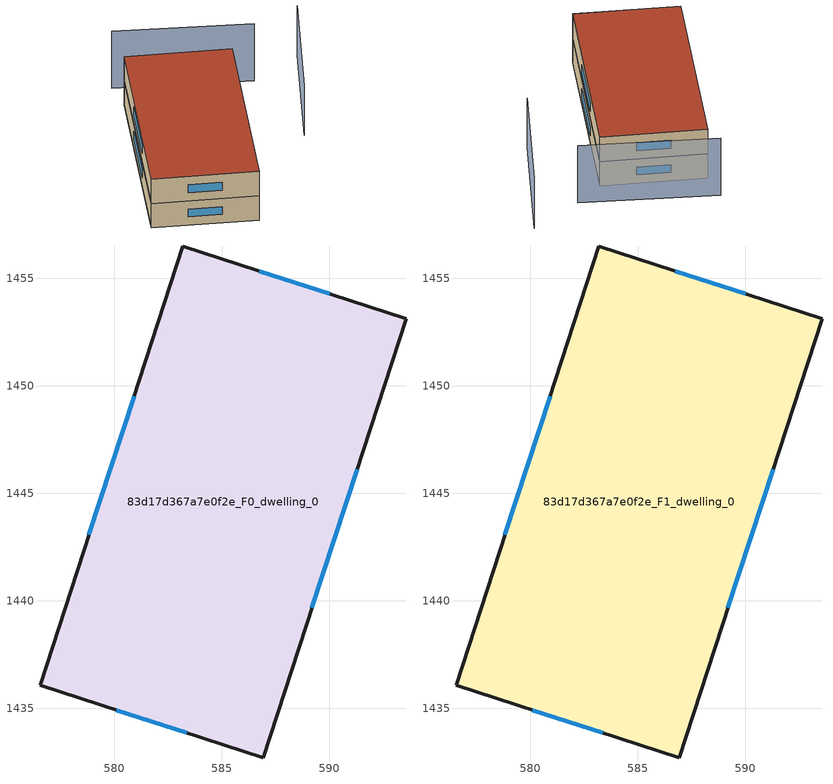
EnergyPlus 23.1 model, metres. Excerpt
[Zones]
83d17d367a7e0f2e_F0_dwelling_0
 floor ground (EU_floor_Construction): 593.57,1453.11 586.92,1432.71 576.55,1436.09 583.2,1456.49 z0
 wall outside (EU_wall_Construction): 576.55,1436.09 586.92,1432.71 593.57,1453.11 583.2,1456.49 576.55,1436.09 z0:3
 window (EU_Window_Construction): 580.1,1434.93 583.37,1433.87 / 580.93,1449.5 578.83,1443.07 / 590.02,1454.27 586.75,1455.33 / 589.2,1439.69 591.29,1446.13 z1.03:1.97
83d17d367a7e0f2e_F1_dwelling_0
 floor to 83d17d367a7e0f2e_F0_dwelling_0 (EU_floor_Construction): 593.57,1453.11 586.92,1432.71 576.55,1436.09 583.2,1456.49 z3
 wall outside (EU_wall_Construction): 576.55,1436.09 586.92,1432.71 593.57,1453.11 583.2,1456.49 576.55,1436.09 z3:6
 window (EU_Window_Construction): 580.1,1434.93 583.37,1433.87 / 580.93,1449.5 578.83,1443.07 / 590.02,1454.27 586.75,1455.33 / 589.2,1439.69 591.29,1446.13 z4.03:4.97
 roof outside (EU_roof_Construction): 586.92,1432.71 593.57,1453.11 583.2,1456.49 576.55,1436.09 z6
shading: 596.81,1454.79 583.31,1459.7 z0:7; 597.29,1444.04 602.58,1456.85 z0:6.1
[Building]
EU S2 Campaign: North Axis=0; Terrain=City; Solar Distribution=FullExterior
[Site:Location]
Cape.Town.Intl.AP: Latitude=-33.965; Longitude=18.602; Time Zone=2; Elevation=46
[SizingPeriod:WeatherFileDays]
AnnualSizingPeriod: Begin Month=1; Begin Day of Month=1; End Month=12; End Day of Month=31; Day of Week for Start Day=Monday; Use Weather File Daylight Saving Period=No; Use Weather File Rain and Snow Indicators=No
[MATERIAL]
EU_InternalMass_Material: Roughness=MediumRough; Thickness=0.1; Conductivity=1; Density=1800; Specific Heat=900; Thermal Absorptance=0.9; Solar Absorptance=0.7; Visible Absorptance=0.7
[MATERIAL:NOMASS] Roughness=MediumRough; Thermal Absorptance=0.9; Solar Absorptance=0.7; Visible Absorptance=0.7
Name | Thermal Resistance
EU_wall_NoMass | 0.493876
EU_roof_NoMass | 0.449382
EU_floor_NoMass | 1.25
[WINDOWMATERIAL:SIMPLEGLAZINGSYSTEM]
EU_Window_SimpleGlazing: UFactor=4.4; Solar Heat Gain Coefficient=0.85; Visible Transmittance=0.85
[CONSTRUCTION]
EU_wall_Construction: EU_wall_NoMass
EU_roof_Construction: EU_roof_NoMass
EU_floor_Construction: EU_floor_NoMass
EU_Window_Construction: EU_Window_SimpleGlazing
EU_InternalMass_Construction: EU_InternalMass_Material
[ZONE] Type=1; Multiplier=1; Ceiling Height=autocalculate; Volume=701.761; Floor Area=autocalculate; Part of Total Floor Area=Yes
83d17d367a7e0f2e_F0_dwelling_0; 83d17d367a7e0f2e_F1_dwelling_0
[INTERNALMASS] Construction=EU_InternalMass_Construction; Surface Area=233.92
Name | Zone or ZoneList
83d17d367a7e0f2e_F0_dwelling_0_EU_InternalMass | 83d17d367a7e0f2e_F0_dwelling_0
83d17d367a7e0f2e_F1_dwelling_0_EU_InternalMass | 83d17d367a7e0f2e_F1_dwelling_0
[OTHEREQUIPMENT] Fuel Type=Electricity; Design Level Calculation Method=Watts/Area; Power per Zone Floor Area=1; Fraction Latent=0; Fraction Radiant=0; Fraction Lost=0; Carbon Dioxide Generation Rate=0; EndUse Subcategory=EU_Step8_InternalGains
Name | Zone or ZoneList or Space or SpaceList | Schedule
EU_Step8_InternalGain_83d17d367a7e0f2e_F0_dwelling_0_f000 | 83d17d367a7e0f2e_F0_dwelling_0 | EU_Step8_GainSchedule_83d17d367a7e0f2e_F0_dwelling_0_f000
EU_Step8_InternalGain_83d17d367a7e0f2e_F1_dwelling_0_f000 | 83d17d367a7e0f2e_F1_dwelling_0 | EU_Step8_GainSchedule_83d17d367a7e0f2e_F1_dwelling_0_f000
[ZONEVENTILATION:DESIGNFLOWRATE] Schedule=EU_AlwaysOn; Design Flow Rate Calculation Method=AirChanges/Hour; Air Changes per Hour=0.64; Ventilation Type=Natural; Fan Pressure Rise=0; Fan Total Efficiency=1; Constant Term Coefficient=1; Temperature Term Coefficient=0; Velocity Term Coefficient=0; Velocity Squared Term Coefficient=0; Minimum Indoor Temperature=-100; Maximum Indoor Temperature=100; Delta Temperature=-100; Minimum Outdoor Temperature=-100; Maximum Outdoor Temperature=100; Maximum Wind Speed=40
Name | Zone or ZoneList or Space or SpaceList
EU_ConstantAir_83d17d367a7e0f2e_F0_dwelling_0 | 83d17d367a7e0f2e_F0_dwelling_0
EU_ConstantAir_83d17d367a7e0f2e_F1_dwelling_0 | 83d17d367a7e0f2e_F1_dwelling_0
[HVACTEMPLATE:THERMOSTAT] Constant Heating Setpoint=20; Constant Cooling Setpoint=50
EU_HeatOnly_83d17d367a7e0f2e_F0_dwelling_0; EU_HeatOnly_83d17d367a7e0f2e_F1_dwelling_0
[HVACTEMPLATE:ZONE:IDEALLOADSAIRSYSTEM] System Availability Schedule=EU_AlwaysOn; Maximum Heating Supply Air Temperature=50; Minimum Cooling Supply Air Temperature=13; Maximum Heating Supply Air Humidity Ratio=0.0156; Minimum Cooling Supply Air Humidity Ratio=0.0077; Heating Limit=NoLimit; Cooling Limit=NoLimit; Heating Availability Schedule=EU_AlwaysOn; Cooling Availability Schedule=EU_CoolingOff; Dehumidification Control Type=ConstantSensibleHeatRatio; Cooling Sensible Heat Ratio=0.7; Dehumidification Setpoint=60; Humidification Control Type=None; Humidification Setpoint=30; Outdoor Air Method=None; Outdoor Air Flow Rate per Person=0.00944; Outdoor Air Flow Rate per Zone Floor Area=0; Outdoor Air Flow Rate per Zone=0; Demand Controlled Ventilation Type=None; Outdoor Air Economizer Type=NoEconomizer; Heat Recovery Type=None; Sensible Heat Recovery Effectiveness=0.7; Latent Heat Recovery Effectiveness=0.65
Name | Template Thermostat
83d17d367a7e0f2e_F0_dwelling_0 | EU_HeatOnly_83d17d367a7e0f2e_F0_dwelling_0
83d17d367a7e0f2e_F1_dwelling_0 | EU_HeatOnly_83d17d367a7e0f2e_F1_dwelling_0
[SIZING:ZONE] Zone Cooling Design Supply Air Temperature Input Method=SupplyAirTemperature; Zone Cooling Design Supply Air Temperature=13; Zone Heating Design Supply Air Temperature Input Method=SupplyAirTemperature; Zone Heating Design Supply Air Temperature=50; Zone Cooling Design Supply Air Humidity Ratio=0.008; Zone Heating Design Supply Air Humidity Ratio=0.008; Cooling Design Air Flow Method=DesignDay; Cooling Design Air Flow Rate=0; Cooling Minimum Air Flow per Zone Floor Area=0.000762; Cooling Minimum Air Flow=0; Cooling Minimum Air Flow Fraction=0.2; Heating Design Air Flow Method=DesignDay; Heating Design Air Flow Rate=0; Heating Maximum Air Flow per Zone Floor Area=0.002032; Heating Maximum Air Flow=0.141576; Heating Maximum Air Flow Fraction=0.3; Account for Dedicated Outdoor Air System=No; Dedicated Outdoor Air System Control Strategy=NeutralSupplyAir; Dedicated Outdoor Air Low Setpoint Temperature for Design=autosize; Dedicated Outdoor Air High Setpoint Temperature for Design=autosize; Zone Load Sizing Method=Sensible Load Only No Latent Load; Zone Latent Cooling Design Supply Air Humidity Ratio Input Method=HumidityRatioDifference; Zone Cooling Design Supply Air Humidity Ratio Difference=0.005; Zone Latent Heating Design Supply Air Humidity Ratio Input Method=HumidityRatioDifference; Zone Humidification Design Supply Air Humidity Ratio Difference=0.005
83d17d367a7e0f2e_F0_dwelling_0; 83d17d367a7e0f2e_F1_dwelling_0
[SCHEDULE:CONSTANT]
Name | Hourly Value
EU_AlwaysOn | 1
EU_CoolingOff | 0
[SCHEDULE:FILE] Column Number=1; Rows to Skip at Top=0; Number of Hours of Data=8760; Column Separator=Comma; Interpolate to Timestep=No; Minutes per Item=60; Adjust Schedule for Daylight Savings=Yes
Name | File
EU_Step8_GainSchedule_83d17d367a7e0f2e_F0_dwelling_0_f000 | ../../schedules/83d17d367a7e0f2e/83d17d367a7e0f2e_F0_dwelling_0_f000_gain.csv
EU_Step8_GainSchedule_83d17d367a7e0f2e_F1_dwelling_0_f000 | ../../schedules/83d17d367a7e0f2e/83d17d367a7e0f2e_F1_dwelling_0_f000_gain.csv
